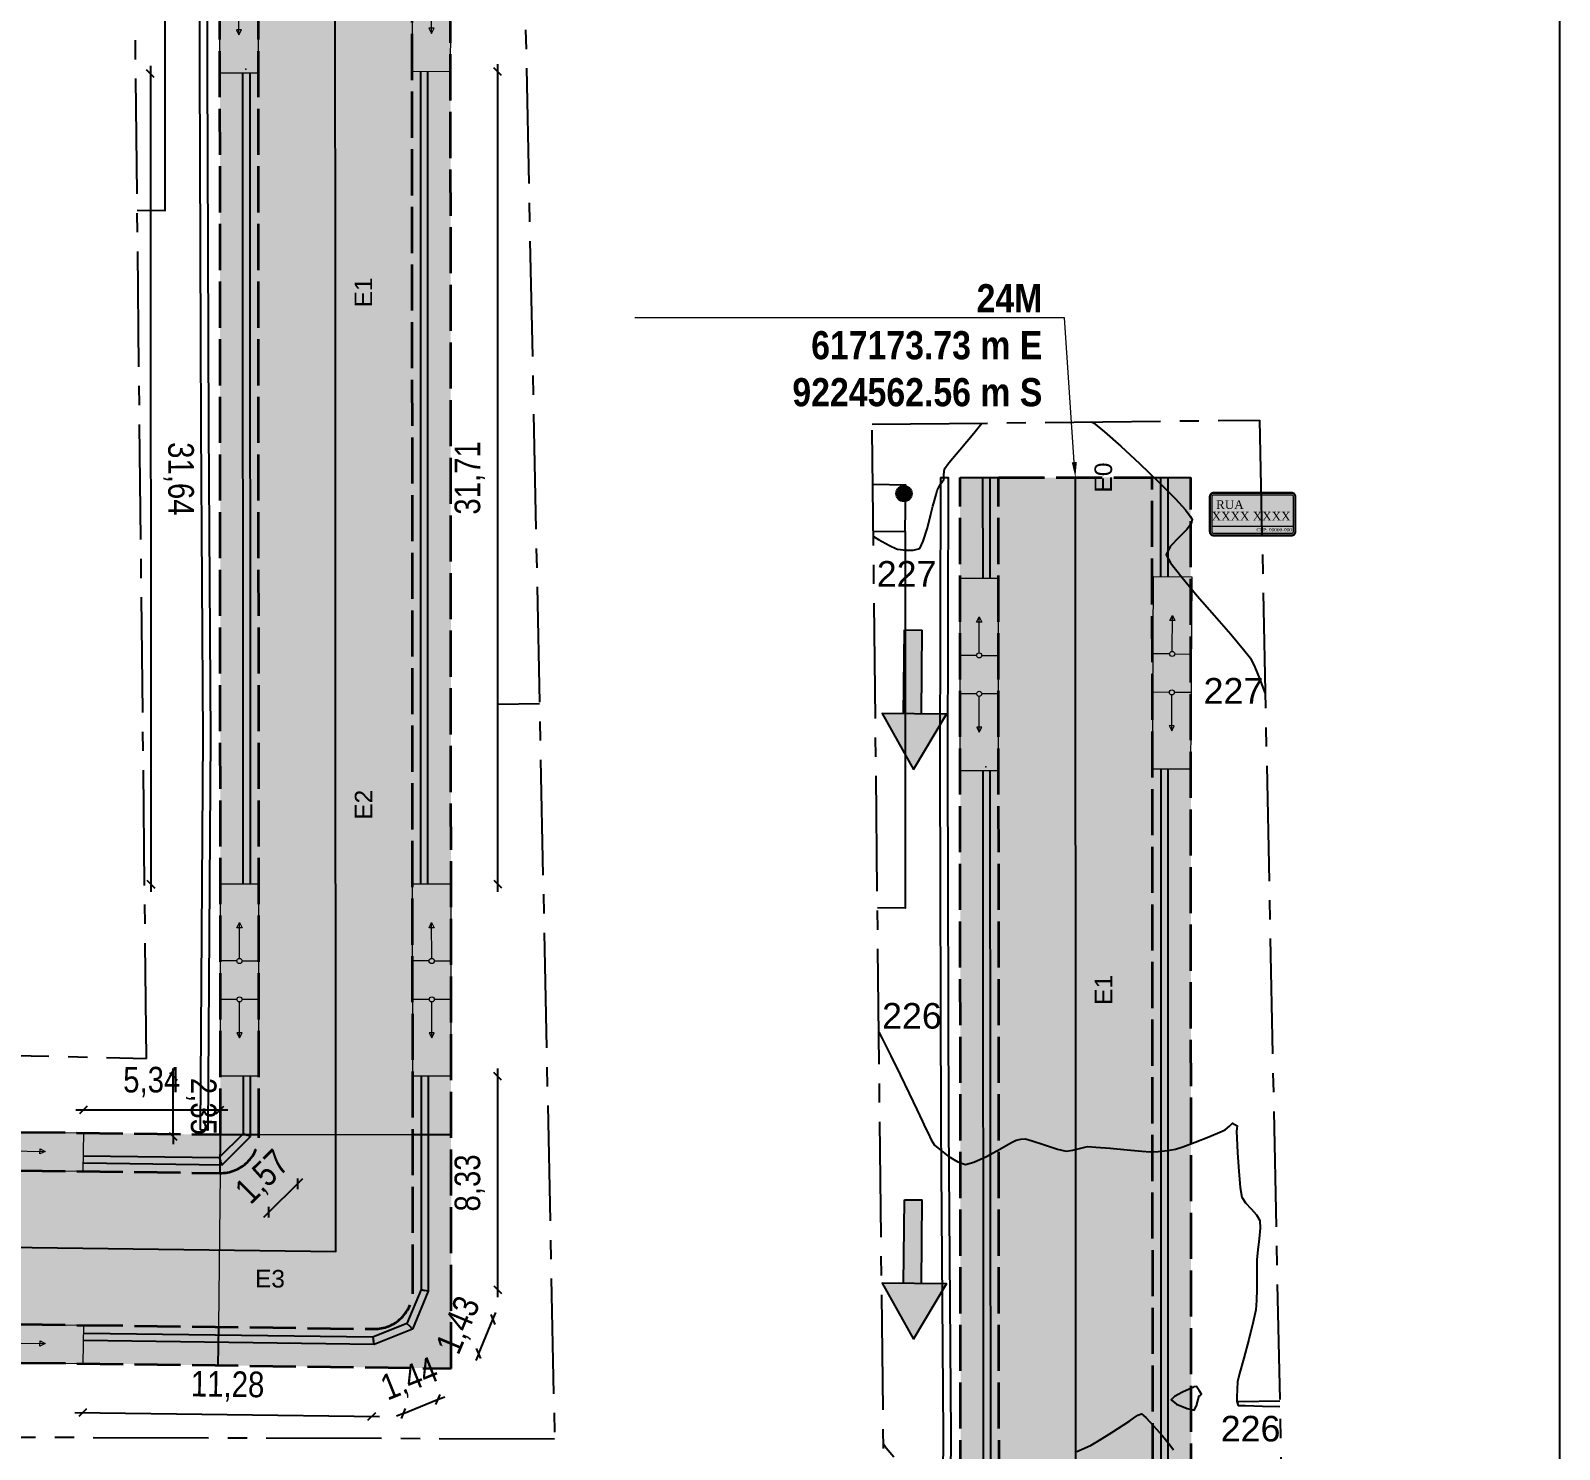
# Model space of a CAD drawing. Header units: feet. Extents: x 203667 to 205527, y 9204857 to 9205156.
# Drawn here: x 204861.7 to 204921.4, y 9205021.5 to 9205076.9 of the extents above; entities that cross this region are included whole.
import ezdxf
from ezdxf import colors
from ezdxf.entities.mleader import LeaderData, LeaderLine
from ezdxf.enums import TextEntityAlignment as Align
from ezdxf.math import Vec2, Vec3

# ---------------------------------------------------------------- set-up
doc = ezdxf.new("R2010")
doc.units = ezdxf.units.FT
doc.header["$LTSCALE"] = 0.3
doc.header["$MEASUREMENT"] = 0
for name, pattern in [('ACAD_ISO02W100', [15, 12, -3]), ('CENTER2', [1.125, 0.75, -0.125, 0.125, -0.125]), ('CONTINUO', [0])]:
    doc.linetypes.add(name, pattern=pattern)
for name, color, linetype in [('_EIXO PROJETADO', 2, 'Continuous'), ('C-ROAD-CNTR-N', 92, 'Continuous'), ('C1-HM-CURVA_INTERMEDIARIA', 3, 'Continuous'), ('C1-HM-CURVA_MESTRA', 5, 'Continuous'), ('Calçada Projetada', 20, 'Continuous'), ('cotas1', 7, 'Continuous'), ('Edificação Existente', 1, 'Continuous'), ('Estacas', 7, 'CONTINUO'), ('F-HZ-ESTACA', 98, 'Continuous'), ('I2-MEIOFIO', 171, 'Continuous'), ('MF', 7, 'CONTINUO'), ('MURO', 7, 'CONTINUO'), ('Pavimento projetado', 51, 'Continuous'), ('PONTOS_SUBSTITUIDOS', 7, 'Continuous'), ('Poste e Rede Elétrica', 6, 'Continuous'), ('PST', 7, 'Continuous'), ('SINALIZACAO', 1, 'Continuous'), ('TEXTOS', 7, 'Continuous')]:
    doc.layers.add(name, color=color, linetype=linetype)
for name, color, linetype, lineweight in [('Alvenaria de 1 Vez', 6, 'ACAD_ISO02W100', 35), ('Cotas Acessibilidade', 5, 'Continuous', 25), ('Cotas Calçadas', 7, 'Continuous', 25), ('Detalhe 2', 1, 'Continuous', 18), ('EDIF', 7, 'Continuous', 0), ('MEIO FIO PROJETADO', 7, 'ACAD_ISO02W100', 35), ('PENA015', 1, 'Continuous', 15)]:
    doc.layers.add(name, color=color, linetype=linetype, lineweight=lineweight)
doc.styles.add('Arial', font='arial.ttf')
doc.styles.add('COTAS', font='ariblk.ttf', dxfattribs={"width": 0.75})
doc.styles.add('PONTOS_DADOS', font='BOOKOS.TTF')
doc.styles.add('TARCISIO', font='swissci.ttf')
doc.dimstyles.new('Cota Piso Tatil', dxfattribs={"dimtxt": 1, "dimasz": 0.3, "dimexe": 1, "dimexo": 1, "dimgap": 0.5, "dimtad": 1, "dimzin": 4, "dimtxsty": 'TARCISIO', "dimblk": 'OBLIQUE', "dimcen": -2, "dimdle": 0.3, "dimse1": 1, "dimse2": 1, "dimclrd": 256, "dimclre": 256, "dimclrt": 5, "dimadec": 0, "dimazin": 0, "dimtfac": 1, "dimtix": 1, "dimtmove": 0, "dimatfit": 3, "dimldrblk": 'DOT', "dimfxl": 1, "dimlwd": -1, "dimlwe": -1, "dimarcsym": 0})

# ---------------------------------------------------------------- blocks, each defined once
blk = doc.blocks.new('r150')
at = {"linetype": 'Continuous'}
h = blk.add_hatch(color=4, dxfattribs=at)
h.dxf.hatch_style = 1
edge = h.paths.add_edge_path()
edge.add_arc((0, 0.907), 0.1, 180, 270, ccw=False)
edge.add_line((-0.1, 0.907), (-1.3, 0.907))
edge.add_line((-1.3, 0.907), (-1.3, 0.807))
edge.add_line((-1.3, 0.807), (-1.5, 0.907))
edge.add_line((-1.5, 0.907), (-1.3, 1.007))
edge.add_line((-1.3, 1.007), (-1.3, 0.907))
edge.add_line((-1.3, 0.907), (-0.1, 0.907))
edge.add_arc((0, 0.907), 0.1, 90, 180, ccw=False)
edge.add_line((0, 1.007), (0, 1.65))
edge.add_line((0, 1.65), (-3, 1.65))
edge.add_line((-3, 1.65), (-3, 0.15))
edge.add_line((-3, 0.15), (0, 0.15))
edge.add_line((0, 0.15), (0, 0.807))
edge = h.paths.add_edge_path()
edge.add_arc((1.5, 0.907), 0.1, 180, 270, ccw=False)
edge.add_arc((1.5, 0.907), 0.1, 90, 180, ccw=False)
edge.add_line((1.5, 1.007), (1.5, 1.65))
edge.add_line((1.5, 1.65), (0, 1.65))
edge.add_line((0, 1.65), (0, 1.007))
edge.add_arc((0, 0.907), 0.1, 0, 90, ccw=False)
edge.add_arc((0, 0.907), 0.1, -90, 0, ccw=False)
edge.add_line((0, 0.807), (0, 0.15))
edge.add_line((0, 0.15), (1.5, 0.15))
edge.add_line((1.5, 0.15), (1.5, 0.807))
edge = h.paths.add_edge_path()
edge.add_line((4.5, 1.65), (1.5, 1.65))
edge.add_line((1.5, 1.65), (1.5, 1.007))
edge.add_arc((1.5, 0.907), 0.1, 0, 90, ccw=False)
edge.add_line((1.6, 0.907), (2.8, 0.907))
edge.add_line((2.8, 0.907), (2.8, 1.007))
edge.add_line((2.8, 1.007), (3, 0.907))
edge.add_line((3, 0.907), (2.8, 0.807))
edge.add_line((2.8, 0.807), (2.8, 0.907))
edge.add_line((2.8, 0.907), (1.6, 0.907))
edge.add_arc((1.5, 0.907), 0.1, -90, 0, ccw=False)
edge.add_line((1.5, 0.807), (1.5, 0.15))
edge.add_line((1.5, 0.15), (4.5, 0.15))
edge.add_line((4.5, 0.15), (4.5, 1.65))
at = {"layer": 'PENA015', "color": 7}
for points in [[(-3, 0.15), (-3, 1.65)], [(-3, 1.65), (4.5, 1.65)], [(0, 1.007), (0, 1.65)], [(1.5, 1.007), (1.5, 1.65)], [(4.5, 0.15), (4.5, 1.65)], [(-1.3, 1.007), (-1.5, 0.907), (-1.3, 0.807)], [(-1.5, 0.907), (-0.1, 0.907)], [(-1.3, 0.807), (-1.3, 1.007)], [(0, 0.15), (0, 0.807)], [(1.5, 0.807), (1.5, 0.15)], [(1.6, 0.907), (3, 0.907)], [(2.8, 0.807), (2.8, 1.007)], [(2.8, 1.007), (3, 0.907), (2.8, 0.807)], [(-3, 0.15), (4.5, 0.15)]]:
    blk.add_lwpolyline(points, dxfattribs=at)
for centre in [(0, 0.907), (1.5, 0.907)]:
    blk.add_circle(centre, 0.1, dxfattribs=at)
blk = doc.blocks.new('A$C7DBB18B5')
at = {"layer": 'Detalhe 2', "lineweight": 20}
h = blk.add_hatch(color=5, dxfattribs=at)
h.dxf.hatch_style = 1
h.paths.add_polyline_path([(0.475, 0.25), (0.025, 0.25, 0.414214), (0, 0.225), (0, 0.025, 0.414214), (0.025, 0), (0.475, 0, 0.414214), (0.5, 0.025), (0.5, 0.225, 0.414214)])
h.paths.add_polyline_path([(0.495, 0.225), (0.495, 0.025, -0.414214), (0.475, 0.005), (0.025, 0.005, -0.414214), (0.005, 0.025), (0.005, 0.225, -0.414214), (0.025, 0.245), (0.475, 0.245, -0.414214)], flags=16)
h.paths.add_polyline_path([(0.485, 0.225), (0.485, 0.025, -0.414214), (0.475, 0.015), (0.025, 0.015, -0.414214), (0.015, 0.025), (0.015, 0.225, -0.414214), (0.025, 0.235), (0.475, 0.235, -0.414214)], flags=0)
h = blk.add_hatch(color=7, dxfattribs=at)
h.dxf.hatch_style = 1
h.paths.add_polyline_path([(0.475, 0.245), (0.025, 0.245, 0.414214), (0.005, 0.225), (0.005, 0.025, 0.414214), (0.025, 0.005), (0.475, 0.005, 0.414214), (0.495, 0.025), (0.495, 0.225, 0.414214)])
h.paths.add_polyline_path([(0.485, 0.225), (0.485, 0.025, -0.414214), (0.475, 0.015), (0.025, 0.015, -0.414214), (0.015, 0.025), (0.015, 0.225, -0.414214), (0.025, 0.235), (0.475, 0.235, -0.414214)], flags=16)
h = blk.add_hatch(color=5, dxfattribs=at)
h.dxf.hatch_style = 1
h.paths.add_polyline_path([(0.485, 0.225, 0.414214), (0.475, 0.235), (0.025, 0.235, 0.414214), (0.015, 0.225), (0.015, 0.025, 0.414214), (0.025, 0.015), (0.475, 0.015, 0.414214), (0.485, 0.025)])
at = {"layer": 'Detalhe 2', "color": 7, "lineweight": 20}
for points in [[(0.025, 0), (0.475, 0, 0.414214), (0.5, 0.025), (0.5, 0.225, 0.414214), (0.475, 0.25), (0.025, 0.25, 0.414214), (0, 0.225), (0, 0.025, 0.414214)], [(0.025, 0.005), (0.475, 0.005, 0.414214), (0.495, 0.025), (0.495, 0.225, 0.414214), (0.475, 0.245), (0.025, 0.245, 0.414214), (0.005, 0.225), (0.005, 0.025, 0.414214)], [(0.025, 0.015), (0.475, 0.015, 0.414214), (0.485, 0.025), (0.485, 0.225, 0.414214), (0.475, 0.235), (0.025, 0.235, 0.414214), (0.015, 0.225), (0.015, 0.025, 0.414214)]]:
    blk.add_lwpolyline(points, format="xyb", close=True, dxfattribs=at)
blk.add_lwpolyline([(0.015, 0.055), (0.485, 0.055)], dxfattribs=at)
at = {"color": 7, "lineweight": 20, "true_color": 0xffffff, "style": 'PONTOS_DADOS'}
for s, height, p in [('RUA', 0.05, (0.1188, 0.205)), ('XXXX XXXX', 0.05, (0.2411, 0.1385)), ('CEP: 00000-000', 0.02, (0.3742, 0.045))]:
    blk.add_text(s, height=height, dxfattribs=at).set_placement(p, align=Align.TOP_CENTER)
blk = doc.blocks.new('_Oblique')
at = {"layer": 'cotas1', "color": 0, "lineweight": -2}
blk.add_line((-0.5, -0.5), (0.5, 0.5), dxfattribs=at)
blk = doc.blocks.new('*D172')
at = {"layer": 'Cotas Acessibilidade', "transparency": 16777216}
blk.add_line((204863.472, 9205022.97), (204875.355, 9205022.812), dxfattribs=at)
at = {"layer": 'Defpoints', "color": 0, "transparency": 16777216}
for p in [(204863.813, 9205026.057, 0), (204875.096, 9205025.907, 0), (204875.055, 9205022.816)]:
    blk.add_point(p, dxfattribs=at)
at = {"layer": 'Cotas Acessibilidade', "transparency": 16777216, "xscale": 0.3, "yscale": 0.3, "zscale": 0.3}
for p, rotation in [((204863.772, 9205022.966), 179.2371454780226), ((204875.055, 9205022.816), 359.2371454780226)]:
    blk.add_blockref('_Oblique', p, dxfattribs=dict(at, rotation=rotation))
at = {"layer": 'Cotas Acessibilidade', "color": 5, "transparency": 16777216, "insert": (204869.428, 9205023.987), "char_height": 1, "attachment_point": 5, "rotation": 359.23715, "style": 'TARCISIO'}
blk.add_mtext('11,28', dxfattribs=at)
blk = doc.blocks.new('_Dot')
at = {"color": 0, "linetype": 'ByBlock', "lineweight": -2}
blk.add_line((-0.5, 0), (-1, 0), dxfattribs=at)
at = {"color": 0, "linetype": 'ByBlock', "const_width": 0.5}
blk.add_lwpolyline([(-0.25, 0, 1), (0.25, 0, 1)], format="xyb", close=True, dxfattribs=at)
blk = doc.blocks.new('*D173')
at = {"layer": 'Cotas Acessibilidade', "transparency": 16777216}
for p, q in [((204876.292, 9205022.937), (204877.623, 9205023.473)), ((204877.623, 9205023.473), (204877.902, 9205023.585)), ((204876.292, 9205022.937), (204876.014, 9205022.825))]:
    blk.add_line(p, q, dxfattribs=at)
at = {"layer": 'Defpoints', "color": 0, "transparency": 16777216}
for p in [(204876.428, 9205026.443, 0), (204875.096, 9205025.907, 0), (204877.623, 9205023.473)]:
    blk.add_point(p, dxfattribs=at)
at = {"layer": 'Cotas Acessibilidade', "transparency": 16777216, "xscale": 0.3, "yscale": 0.3, "zscale": 0.3}
for p, rotation in [((204877.623, 9205023.473), 201.9355947612986), ((204876.292, 9205022.937), 21.93559476129867)]:
    blk.add_blockref('_Oblique', p, dxfattribs=dict(at, rotation=rotation))
at = {"layer": 'Cotas Acessibilidade', "color": 5, "transparency": 16777216, "insert": (204876.549, 9205024.221), "char_height": 1, "attachment_point": 5, "rotation": 21.93559, "style": 'TARCISIO'}
blk.add_mtext('1,44', dxfattribs=at)
blk = doc.blocks.new('*D174')
at = {"layer": 'Cotas Acessibilidade', "transparency": 16777216}
for p, q in [((204879.226, 9205025.273), (204879.779, 9205026.596)), ((204879.779, 9205026.596), (204879.895, 9205026.873)), ((204879.226, 9205025.273), (204879.11, 9205024.996))]:
    blk.add_line(p, q, dxfattribs=at)
at = {"layer": 'Defpoints', "color": 0, "transparency": 16777216}
for p in [(204876.981, 9205027.766, 0), (204876.428, 9205026.443, 0), (204879.779, 9205026.596)]:
    blk.add_point(p, dxfattribs=at)
at = {"layer": 'Cotas Acessibilidade', "transparency": 16777216, "xscale": 0.3, "yscale": 0.3, "zscale": 0.3}
for p, rotation in [((204879.779, 9205026.596), 247.3170220820954), ((204879.226, 9205025.273), 67.31702208209545)]:
    blk.add_blockref('_Oblique', p, dxfattribs=dict(at, rotation=rotation))
at = {"layer": 'Cotas Acessibilidade', "color": 5, "transparency": 16777216, "insert": (204878.492, 9205026.357), "char_height": 1, "attachment_point": 5, "rotation": 67.31702, "style": 'TARCISIO'}
blk.add_mtext('1,43', dxfattribs=at)
blk = doc.blocks.new('*D175')
at = {"layer": 'Cotas Acessibilidade', "transparency": 16777216}
blk.add_line((204879.973, 9205027.466), (204879.973, 9205036.395), dxfattribs=at)
at = {"layer": 'Defpoints', "color": 0, "transparency": 16777216}
for p in [(204876.981, 9205036.095, 0), (204879.973, 9205036.095), (204876.981, 9205027.766, 0)]:
    blk.add_point(p, dxfattribs=at)
at = {"layer": 'Cotas Acessibilidade', "transparency": 16777216, "xscale": 0.3, "yscale": 0.3, "zscale": 0.3}
for p, rotation in [((204879.973, 9205036.095), 90), ((204879.973, 9205027.766), 270)]:
    blk.add_blockref('_Oblique', p, dxfattribs=dict(at, rotation=rotation))
at = {"layer": 'Cotas Acessibilidade', "color": 5, "transparency": 16777216, "insert": (204878.878, 9205031.931), "char_height": 1, "attachment_point": 5, "rotation": 90, "style": 'TARCISIO'}
blk.add_mtext('8,33', dxfattribs=at)
blk = doc.blocks.new('*D176')
at = {"layer": 'Cotas Acessibilidade', "transparency": 16777216}
blk.add_line((204879.973, 9205043.295), (204879.973, 9205075.61), dxfattribs=at)
at = {"layer": 'Defpoints', "color": 0, "transparency": 16777216}
for p in [(204876.955, 9205075.31, 0), (204879.973, 9205075.31), (204876.955, 9205043.595, 0)]:
    blk.add_point(p, dxfattribs=at)
at = {"layer": 'Cotas Acessibilidade', "transparency": 16777216, "xscale": 0.3, "yscale": 0.3, "zscale": 0.3}
for p, rotation in [((204879.973, 9205075.31), 90), ((204879.973, 9205043.595), 270)]:
    blk.add_blockref('_Oblique', p, dxfattribs=dict(at, rotation=rotation))
at = {"layer": 'Cotas Acessibilidade', "color": 5, "transparency": 16777216, "insert": (204878.878, 9205059.452), "char_height": 1, "attachment_point": 5, "rotation": 90, "style": 'TARCISIO'}
blk.add_mtext('31,71', dxfattribs=at)
blk = doc.blocks.new('*D177')
at = {"layer": 'Cotas Acessibilidade', "transparency": 16777216}
blk.add_line((204866.416, 9205075.537), (204866.433, 9205043.294), dxfattribs=at)
at = {"layer": 'Defpoints', "color": 0, "transparency": 16777216}
for p in [(204870.305, 9205075.239, 0), (204866.433, 9205043.594), (204870.322, 9205043.596, 0)]:
    blk.add_point(p, dxfattribs=at)
at = {"layer": 'Cotas Acessibilidade', "transparency": 16777216, "xscale": 0.3, "yscale": 0.3, "zscale": 0.3}
for p, rotation in [((204866.416, 9205075.237), 90.03100822160837), ((204866.433, 9205043.594), 270.0310082216084)]:
    blk.add_blockref('_Oblique', p, dxfattribs=dict(at, rotation=rotation))
at = {"layer": 'Cotas Acessibilidade', "color": 5, "transparency": 16777216, "insert": (204867.52, 9205059.416), "char_height": 1, "attachment_point": 5, "rotation": 270.03101, "style": 'TARCISIO'}
blk.add_mtext('31,64', dxfattribs=at)
blk = doc.blocks.new('*D178')
at = {"layer": 'Cotas Acessibilidade', "transparency": 16777216}
for p, q in [((204867.306, 9205036.094), (204867.306, 9205036.394)), ((204867.308, 9205033.742), (204867.306, 9205036.094)), ((204867.308, 9205033.742), (204867.308, 9205033.442))]:
    blk.add_line(p, q, dxfattribs=at)
at = {"layer": 'Defpoints', "color": 0, "transparency": 16777216}
for p in [(204867.306, 9205036.094), (204870.326, 9205036.096, 0), (204870.327, 9205033.744, 0)]:
    blk.add_point(p, dxfattribs=at)
at = {"layer": 'Cotas Acessibilidade', "transparency": 16777216, "xscale": 0.3, "yscale": 0.3, "zscale": 0.3}
for p, rotation in [((204867.306, 9205036.094), 270.0309428720886), ((204867.308, 9205033.742), 90.03094287208867)]:
    blk.add_blockref('_Oblique', p, dxfattribs=dict(at, rotation=rotation))
at = {"layer": 'Cotas Acessibilidade', "color": 5, "transparency": 16777216, "insert": (204868.403, 9205034.919), "char_height": 1, "attachment_point": 5, "rotation": 270.03094, "style": 'TARCISIO'}
blk.add_mtext('2,35', dxfattribs=at)
blk = doc.blocks.new('*D179')
at = {"layer": 'Cotas Acessibilidade', "transparency": 16777216}
for p, q in [((204871.037, 9205030.791), (204872.155, 9205031.895)), ((204872.155, 9205031.895), (204872.368, 9205032.106)), ((204871.037, 9205030.791), (204870.824, 9205030.58))]:
    blk.add_line(p, q, dxfattribs=at)
at = {"layer": 'Defpoints', "color": 0, "transparency": 16777216}
for p in [(204870.327, 9205033.744, 0), (204869.21, 9205032.639, 0), (204872.155, 9205031.895)]:
    blk.add_point(p, dxfattribs=at)
at = {"layer": 'Cotas Acessibilidade', "transparency": 16777216, "xscale": 0.3, "yscale": 0.3, "zscale": 0.3}
for p, rotation in [((204872.155, 9205031.895), 224.6694895818731), ((204871.037, 9205030.791), 44.66948958187312)]:
    blk.add_blockref('_Oblique', p, dxfattribs=dict(at, rotation=rotation))
at = {"layer": 'Cotas Acessibilidade', "color": 5, "transparency": 16777216, "insert": (204870.826, 9205032.122), "char_height": 1, "attachment_point": 5, "rotation": 44.66949, "style": 'TARCISIO'}
blk.add_mtext('1,57', dxfattribs=at)
blk = doc.blocks.new('*D180')
at = {"layer": 'Cotas Acessibilidade', "transparency": 16777216}
blk.add_line((204869.437, 9205034.774), (204863.502, 9205034.774), dxfattribs=at)
at = {"layer": 'Defpoints', "color": 0, "transparency": 16777216}
for p in [(204863.802, 9205034.774), (204863.802, 9205032.64, 0), (204869.137, 9205032.64, 0)]:
    blk.add_point(p, dxfattribs=at)
at = {"layer": 'Cotas Acessibilidade', "transparency": 16777216, "xscale": 0.3, "yscale": 0.3, "zscale": 0.3, "rotation": 180}
blk.add_blockref('_Oblique', (204863.802, 9205034.774), dxfattribs=at)
at = {"layer": 'Cotas Acessibilidade', "transparency": 16777216, "xscale": 0.3, "yscale": 0.3, "zscale": 0.3}
blk.add_blockref('_Oblique', (204869.137, 9205034.774), dxfattribs=at)
at = {"layer": 'Cotas Acessibilidade', "color": 5, "transparency": 16777216, "insert": (204866.469, 9205035.87), "char_height": 1, "attachment_point": 5, "style": 'TARCISIO'}
blk.add_mtext('5,34', dxfattribs=at)
blk = doc.blocks.new('A$C0B4D12F7')
at = {"layer": 'SINALIZACAO'}
h = blk.add_hatch(color=4, dxfattribs=at)
h.dxf.hatch_style = 1
h.paths.add_polyline_path([(3.391, 0), (5.645, 1.302), (3.391, 2.603)])
h = blk.add_hatch(color=4, dxfattribs=at)
h.dxf.hatch_style = 1
h.paths.add_polyline_path([(3.391, 1.591), (0, 1.591), (0, 0.867), (3.391, 0.867)])
at = {"layer": 'SINALIZACAO', "color": 4}
for p, q in [((3.391, 1.591), (0, 1.591)), ((0, 0.867), (0, 1.591)), ((3.391, 0.867), (0, 0.867))]:
    blk.add_line(p, q, dxfattribs=at)
blk.add_lwpolyline([(5.645, 1.302), (3.391, 2.603), (3.391, 0)], close=True, dxfattribs=at)

msp = doc.modelspace()

# ---------------------------------------------------------------- hatches: boundary and pattern name
at = {"layer": 'Calçada Projetada'}
h = msp.add_hatch(color=256, dxfattribs=at)
h.dxf.hatch_style = 1
h.paths.add_polyline_path([(204869.152, 9205033.816), (204870.652, 9205033.817), (204870.624, 9205086.69), (204869.125, 9205086.692)])
h.paths.add_polyline_path([(204876.652, 9205033.816), (204878.152, 9205033.816), (204878.124, 9205086.697), (204876.624, 9205086.696)])
h = msp.add_hatch(color=256, dxfattribs=at)
h.dxf.hatch_style = 1
h.paths.add_polyline_path([(204898.038, 9205006.59), (204899.538, 9205006.591), (204899.51, 9205059.464), (204898.01, 9205059.465)])
h.paths.add_polyline_path([(204905.538, 9205006.59), (204907.038, 9205006.59), (204907.01, 9205059.47), (204905.51, 9205059.469)])
h = msp.add_hatch(color=256, dxfattribs=at)
h.dxf.hatch_style = 1
h.paths.add_polyline_path([(204869.152, 9205033.816), (204841.06, 9205034.186), (204841.041, 9205032.686), (204869.133, 9205032.315)])
h = msp.add_hatch(color=256, dxfattribs=at)
h.dxf.hatch_style = 1
h.paths.add_polyline_path([(204841.048, 9205026.685), (204841.04, 9205026.685), (204841.064, 9205025.185), (204869.052, 9205024.811), (204869.072, 9205026.312)])
h.paths.add_polyline_path([(204869.072, 9205026.312), (204869.052, 9205024.811), (204878.157, 9205024.69), (204878.152, 9205033.816), (204876.652, 9205033.816), (204876.656, 9205027.732, -0.418277), (204875.136, 9205026.231)])
h = msp.add_hatch(color=256, dxfattribs=at)
h.dxf.hatch_style = 1
h.paths.add_polyline_path([(204869.133, 9205032.315), (204869.133, 9205032.315, 0.418459), (204870.652, 9205033.817), (204869.152, 9205033.816)])
at = {"layer": 'Pavimento projetado', "lineweight": 20}
h = msp.add_hatch(color=256, dxfattribs=at)
h.dxf.hatch_style = 1
h.paths.add_polyline_path([(204876.624, 9205086.698), (204873.624, 9205086.694), (204873.652, 9205033.816), (204876.652, 9205033.816)])
h.paths.add_polyline_path([(204873.624, 9205086.694), (204870.624, 9205086.69), (204870.652, 9205033.816), (204873.652, 9205033.816)])
h = msp.add_hatch(color=256, dxfattribs=at)
h.dxf.hatch_style = 1
h.paths.add_polyline_path([(204905.51, 9205059.471), (204902.51, 9205059.468), (204902.538, 9205006.59), (204905.538, 9205006.59)])
h.paths.add_polyline_path([(204902.51, 9205059.468), (204899.51, 9205059.464), (204899.538, 9205006.59), (204902.538, 9205006.59)])
h = msp.add_hatch(color=256, dxfattribs=at)
h.dxf.hatch_style = 1
h.paths.add_polyline_path([(204873.652, 9205033.816), (204870.652, 9205033.816, -0.418241), (204869.133, 9205032.315), (204869.103, 9205029.313), (204873.655, 9205029.253)])
h.paths.add_polyline_path([(204876.656, 9205027.732), (204876.652, 9205033.816), (204873.652, 9205033.816), (204873.655, 9205029.253), (204869.103, 9205029.313), (204869.072, 9205026.312), (204875.136, 9205026.231, 0.418277)])
h = msp.add_hatch(color=256, dxfattribs=at)
h.dxf.hatch_style = 1
h.paths.add_polyline_path([(204841.044, 9205029.685), (204841.04, 9205029.685), (204841.04, 9205026.685), (204869.072, 9205026.312), (204869.103, 9205029.313)])
h.paths.add_polyline_path([(204841.041, 9205032.686), (204841.04, 9205029.685), (204869.103, 9205029.313), (204869.133, 9205032.315)])
at = {"layer": 'Poste e Rede Elétrica', "linetype": 'ByBlock'}
h = msp.add_hatch(color=256, dxfattribs=at)
h.dxf.hatch_style = 1
h.paths.add_polyline_path([(204895.521, 9205058.84, 1), (204896.123, 9205058.84, 1)])

# ---------------------------------------------------------------- linework, layer by layer
at = {"layer": '_EIXO PROJETADO', "linetype": 'CENTER2', "ltscale": 20}
for points in [[(204880.812, 9205088.939), (204882.187, 9205021.932), (204755.93, 9205022.314), (204756.732, 9205039.168), (204866.266, 9205036.795), (204865.695, 9205088.773)], [(204909.698, 9205061.713), (204911.073, 9204994.706), (204784.816, 9204995.087), (204785.618, 9205011.941), (204895.152, 9205009.569), (204894.581, 9205061.547)]]:
    msp.add_lwpolyline(points, close=True, dxfattribs=at)
at = {"layer": 'Alvenaria de 1 Vez', "ltscale": 0.5}
for points in [[(204759.658, 9205022.302), (204759.782, 9205025.29), (204802.706, 9205024.562), (204841.049, 9205025.185), (204878.157, 9205024.69), (204878.124, 9205086.697)], [(204785.779, 9205033.85), (204802.709, 9205033.563), (204841.039, 9205034.186), (204869.152, 9205033.816), (204869.125, 9205086.691)], [(204788.544, 9204995.076), (204788.668, 9204998.064), (204831.592, 9204997.335), (204869.935, 9204997.959), (204907.043, 9204997.464), (204907.01, 9205059.47)], [(204814.664, 9205006.624), (204831.595, 9205006.336), (204869.925, 9205006.96), (204898.038, 9205006.59), (204898.01, 9205059.465)]]:
    msp.add_lwpolyline(points, dxfattribs=at)
at = {"layer": 'C-ROAD-CNTR-N', "color": 98, "linetype": 'Continuous', "lineweight": -3, "flags": 128}
for points in [[(204758.395, 9205029.815), (204802.708, 9205029.062), (204841.044, 9205029.685), (204873.655, 9205029.253), (204873.624, 9205086.694)], [(204787.281, 9205002.588), (204831.594, 9205001.836), (204869.93, 9205002.459), (204902.541, 9205002.027), (204902.51, 9205059.468)]]:
    msp.add_lwpolyline(points, dxfattribs=at)
at = {"layer": 'C1-HM-CURVA_INTERMEDIARIA', "linetype": 'Continuous', "lineweight": -3, "flags": 128}
for points, elevation in [([(204894.629, 9205057.168), (204894.827, 9205057.051), (204895.26, 9205056.81), (204895.524, 9205056.688), (204895.573, 9205056.676), (204895.691, 9205056.655), (204895.899, 9205056.631), (204896.181, 9205056.627), (204896.438, 9205056.694), (204896.577, 9205056.98), (204896.734, 9205057.506), (204896.87, 9205058.04), (204896.948, 9205058.35), (204897.008, 9205058.566), (204897.073, 9205058.81), (204897.116, 9205058.957), (204897.181, 9205059.091), (204897.244, 9205059.206), (204897.311, 9205059.295), (204897.372, 9205059.385), (204897.375, 9205059.571), (204897.397, 9205059.807), (204897.578, 9205060.038), (204898.002, 9205060.543), (204898.543, 9205061.196), (204898.859, 9205061.594)], 7), ([(204903.137, 9205061.641), (204903.217, 9205061.597), (204903.651, 9205061.254), (204904.284, 9205060.697), (204905.018, 9205060.016), (204905.759, 9205059.299), (204906.411, 9205058.635), (204906.803, 9205058.202), (204906.99, 9205057.964), (204907.052, 9205057.858), (204907.062, 9205057.823), (204907.058, 9205057.769), (204907.009, 9205057.649), (204906.855, 9205057.445), (204906.566, 9205057.145), (204906.214, 9205056.772), (204906.056, 9205056.455), (204906.227, 9205056.142), (204906.663, 9205055.576), (204907.266, 9205054.856), (204907.936, 9205054.081), (204908.572, 9205053.349), (204909.075, 9205052.76), (204909.345, 9205052.412), (204909.516, 9205052.065), (204909.69, 9205051.622), (204909.861, 9205051.169), (204909.917, 9205051.036)], 7), ([(204894.841, 9205037.817), (204894.972, 9205037.566), (204895.311, 9205036.889), (204895.671, 9205036.151), (204896.02, 9205035.427), (204896.323, 9205034.794), (204896.546, 9205034.327), (204896.655, 9205034.101), (204896.76, 9205033.872), (204896.884, 9205033.613), (204897.018, 9205033.409), (204897.218, 9205033.23), (204897.549, 9205032.98), (204897.917, 9205032.753), (204898.227, 9205032.647), (204898.551, 9205032.737), (204899.038, 9205032.969), (204899.561, 9205033.251), (204899.991, 9205033.493), (204900.199, 9205033.606), (204900.381, 9205033.645), (204900.564, 9205033.657), (204900.82, 9205033.579), (204901.308, 9205033.414), (204901.819, 9205033.248), (204902.147, 9205033.169), (204902.413, 9205033.208), (204902.719, 9205033.294), (204902.989, 9205033.35), (204903.305, 9205033.333), (204903.872, 9205033.282), (204904.526, 9205033.219), (204905.101, 9205033.165), (204905.434, 9205033.144), (204905.747, 9205033.158), (204906.104, 9205033.195), (204906.411, 9205033.248), (204906.703, 9205033.346), (204907.183, 9205033.526), (204907.712, 9205033.734), (204908.151, 9205033.913), (204908.361, 9205034.006), (204908.519, 9205034.15), (204908.637, 9205034.259), (204908.738, 9205034.218), (204908.827, 9205034.154), (204908.816, 9205034.051), (204908.794, 9205033.941), (204908.806, 9205033.688), (204908.838, 9205033.104), (204908.885, 9205032.391), (204908.943, 9205031.75), (204909.006, 9205031.382), (204909.148, 9205031.16), (204909.365, 9205030.922), (204909.576, 9205030.684), (204909.705, 9205030.462), (204909.725, 9205030.166), (204909.686, 9205029.753), (204909.629, 9205029.315), (204909.592, 9205028.946), (204909.587, 9205028.635), (204909.589, 9205028.226), (204909.59, 9205027.776), (204909.58, 9205027.34), (204909.551, 9205026.975), (204909.454, 9205026.504), (204909.28, 9205025.823), (204909.085, 9205025.097), (204908.921, 9205024.491), (204908.843, 9205024.172), (204908.822, 9205023.886), (204908.814, 9205023.563), (204908.814, 9205023.4), (204908.832, 9205023.32), (204908.858, 9205023.248), (204909.131, 9205023.238), (204909.808, 9205023.22), (204910.488, 9205023.203)], 6)]:
    msp.add_lwpolyline(points, dxfattribs=dict(at, elevation=elevation))
at = {"layer": 'C1-HM-CURVA_MESTRA', "color": 20, "linetype": 'Continuous', "lineweight": -3, "elevation": 5, "flags": 128}
msp.add_lwpolyline([(204907.146, 9205023.973), (204907.138, 9205023.97), (204907.089, 9205023.948), (204906.947, 9205023.885), (204906.691, 9205023.762), (204906.383, 9205023.592), (204906.246, 9205023.46), (204906.459, 9205023.293), (204906.867, 9205023.12), (204907.141, 9205023.064), (204907.235, 9205023.226), (204907.307, 9205023.483), (204907.339, 9205023.621), (204907.387, 9205023.651), (204907.432, 9205023.68), (204907.337, 9205023.834), (204907.237, 9205023.984), (204907.146, 9205023.973)], close=True, dxfattribs=at)
at = {"layer": 'C1-HM-CURVA_MESTRA', "linetype": 'Continuous', "lineweight": -3, "elevation": 5, "flags": 128}
for points in [[(204902.57, 9205021.453), (204902.871, 9205021.576), (204903.122, 9205021.692), (204903.458, 9205021.889), (204903.934, 9205022.191), (204904.381, 9205022.481), (204904.629, 9205022.641), (204904.78, 9205022.749), (204904.953, 9205022.866), (204905.096, 9205022.912), (204905.262, 9205022.773), (204905.565, 9205022.45), (204905.909, 9205022.057), (204906.2, 9205021.706), (204906.343, 9205021.51)], [(204895.018, 9205021.747), (204895.13, 9205021.587), (204895.42, 9205021.238)]]:
    msp.add_lwpolyline(points, dxfattribs=at)
at = {"layer": 'Calçada Projetada'}
for p, q in [((204898.01, 9205059.465), (204899.51, 9205059.464)), ((204905.51, 9205059.469), (204907.01, 9205059.47)), ((204869.133, 9205032.315), (204869.152, 9205033.816)), ((204869.152, 9205033.816), (204870.652, 9205033.817)), ((204876.652, 9205033.816), (204878.152, 9205033.816)), ((204869.072, 9205026.312), (204869.052, 9205024.811))]:
    msp.add_line(p, q, dxfattribs=at)
at = {"layer": 'Cotas Acessibilidade', "color": 5}
for p, q in [((204870.042, 9205043.596, 0), (204870.025, 9205075.239, 0)), ((204870.322, 9205043.596, 0), (204870.305, 9205075.239, 0)), ((204876.955, 9205075.31, 0), (204876.955, 9205043.595, 0)), ((204877.235, 9205075.31, 0), (204877.235, 9205043.595, 0)), ((204898.907, 9205055.523, 0), (204898.905, 9205059.464, 0)), ((204899.187, 9205055.523, 0), (204899.185, 9205059.465, 0)), ((204905.835, 9205059.472), (204905.837, 9205055.583)), ((204906.115, 9205059.472), (204906.117, 9205055.583)), ((204898.928, 9205016.369, 0), (204898.911, 9205048.013, 0)), ((204899.208, 9205016.369, 0), (204899.191, 9205048.013, 0)), ((204905.841, 9205048.083, 0), (204905.841, 9205016.369, 0)), ((204906.121, 9205048.083, 0), (204906.121, 9205016.369, 0)), ((204870.047, 9205033.861, 0), (204870.046, 9205036.096, 0)), ((204870.327, 9205033.744, 0), (204870.326, 9205036.096, 0)), ((204876.976, 9205036.095, 0), (204876.981, 9205027.766, 0)), ((204877.256, 9205036.095, 0), (204877.261, 9205027.71, 0)), ((204869.097, 9205032.921, 0), (204870.047, 9205033.861, 0)), ((204869.21, 9205032.639, 0), (204870.327, 9205033.744, 0)), ((204870.047, 9205033.861, 0), (204870.187, 9205033.802, 0)), ((204870.327, 9205033.744, 0), (204870.187, 9205033.802, 0)), ((204863.805, 9205032.99, 0), (204869.097, 9205032.921, 0)), ((204869.097, 9205032.921, 0), (204869.153, 9205032.78, 0)), ((204863.802, 9205032.711, 0), (204869.21, 9205032.639, 0)), ((204869.21, 9205032.639, 0), (204869.153, 9205032.78, 0)), ((204876.981, 9205027.766, 0), (204876.428, 9205026.443, 0)), ((204877.261, 9205027.71, 0), (204876.641, 9205026.227, 0)), ((204876.981, 9205027.766, 0), (204877.121, 9205027.738, 0)), ((204877.261, 9205027.71, 0), (204877.121, 9205027.738, 0)), ((204876.428, 9205026.443, 0), (204875.096, 9205025.907, 0)), ((204876.428, 9205026.443, 0), (204876.534, 9205026.335, 0)), ((204876.641, 9205026.227, 0), (204876.534, 9205026.335, 0)), ((204875.149, 9205025.626, 0), (204863.809, 9205025.777, 0)), ((204875.096, 9205025.907, 0), (204863.813, 9205026.057, 0)), ((204875.096, 9205025.907, 0), (204875.122, 9205025.766, 0)), ((204875.149, 9205025.626, 0), (204875.122, 9205025.766, 0)), ((204876.641, 9205026.227, 0), (204875.149, 9205025.626, 0))]:
    msp.add_line(p, q, dxfattribs=at)
at = {"layer": 'Cotas Calçadas'}
msp.add_lwpolyline([(204714.983, 9205124.007), (204921.399, 9205124.007), (204921.399, 9204864.042), (204714.983, 9204864.042)], close=True, dxfattribs=at)
at = {"layer": 'EDIF'}
for p in [(204870.136, 9205075.407), (204870.136, 9205075.407), (204870.136, 9205075.407), (204897.545, 9205059.463, 6.989), (204897.545, 9205059.463, 6.989), (204897.545, 9205059.463, 6.989), (204895.862, 9205057.359), (204895.862, 9205057.359), (204895.862, 9205057.359), (204899.022, 9205048.18), (204899.022, 9205048.18), (204899.022, 9205048.18), (204868.653, 9205033.996, 2.038), (204868.653, 9205033.996, 2.038), (204868.653, 9205033.996, 2.038)]:
    msp.add_point(p, dxfattribs=at)
at = {"layer": 'Edificação Existente', "color": 1}
for p, q in [((204866.976, 9205084.586), (204866.976, 9205069.892)), ((204895.862, 9205057.359), (204895.862, 9205042.666))]:
    msp.add_line(p, q, dxfattribs=at)
for points in [[(204865.741, 9205084.599), (204866.976, 9205084.586), (204866.976, 9205069.884), (204865.902, 9205069.891)], [(204894.626, 9205057.373), (204895.862, 9205057.359), (204895.862, 9205042.657), (204894.788, 9205042.665)]]:
    msp.add_lwpolyline(points, dxfattribs=at)
at = {"layer": 'I2-MEIOFIO'}
for points in [[(204894.626, 9205057.373), (204895.862, 9205057.359), (204895.896, 9205059.173), (204894.606, 9205059.198)], [(204895.896, 9205059.173), (204894.606, 9205059.198)], [(204894.626, 9205057.373), (204895.862, 9205057.359), (204895.896, 9205059.173), (204894.606, 9205059.198)], [(204881.598, 9205050.639), (204879.974, 9205050.61)], [(204881.598, 9205050.639), (204879.974, 9205050.61)], [(204910.484, 9205023.413), (204908.86, 9205023.384)], [(204910.484, 9205023.413), (204908.86, 9205023.384)]]:
    msp.add_lwpolyline(points, dxfattribs=at)
at = {"layer": 'MEIO FIO PROJETADO', "color": 1, "ltscale": 0.5}
msp.add_line((204899.51, 9205059.464), (204905.51, 9205059.471), dxfattribs=at)
at = {"layer": 'MEIO FIO PROJETADO', "ltscale": 0.5}
for points in [[(204758.157, 9205022.307), (204758.284, 9205025.353, -0.407044), (204759.808, 9205026.79), (204802.707, 9205026.062), (204841.048, 9205026.685), (204875.136, 9205026.231, 0.418277), (204876.656, 9205027.732), (204876.624, 9205086.696)], [(204758.798, 9205037.734), (204758.657, 9205034.348, 0.42142), (204760.13, 9205032.786), (204802.709, 9205032.063), (204841.041, 9205032.686), (204869.133, 9205032.315, 0.418241), (204870.652, 9205033.816), (204870.624, 9205086.692)], [(204787.043, 9204995.081), (204787.169, 9204998.126, -0.407044), (204788.694, 9204999.564), (204831.593, 9204998.835), (204869.933, 9204999.459), (204904.022, 9204999.005, 0.418277), (204905.542, 9205000.506), (204905.51, 9205059.469)], [(204787.684, 9205010.507), (204787.543, 9205007.121, 0.42142), (204789.016, 9205005.559), (204831.595, 9205004.836), (204869.926, 9205005.459), (204898.019, 9205005.089, 0.418241), (204899.538, 9205006.59), (204899.51, 9205059.466)]]:
    msp.add_lwpolyline(points, format="xyb", dxfattribs=at)
at = {"layer": 'MF'}
for p in [(204879.974, 9205050.61), (204879.974, 9205050.61), (204879.974, 9205050.61), (204908.86, 9205023.384), (204908.86, 9205023.384), (204908.86, 9205023.384)]:
    msp.add_point(p, dxfattribs=at)
at = {"layer": 'MURO'}
for points in [[(204868.359, 9205086.69), (204868.336, 9205075.406), (204868.379, 9205061.404), (204868.465, 9205049.337)], [(204868.659, 9205086.689), (204868.636, 9205075.406), (204868.679, 9205061.405), (204868.765, 9205049.339)], [(204897.245, 9205059.463), (204897.222, 9205048.179), (204897.265, 9205034.177), (204897.351, 9205022.111)], [(204897.245, 9205059.463), (204897.545, 9205059.463)], [(204897.545, 9205059.463), (204897.522, 9205048.18), (204897.565, 9205034.179), (204897.651, 9205022.113)], [(204868.465, 9205049.341), (204868.353, 9205033.998)], [(204868.765, 9205049.339), (204868.653, 9205033.996)], [(204868.653, 9205033.996), (204868.353, 9205033.998)], [(204897.351, 9205022.115), (204897.239, 9205006.772)], [(204897.651, 9205022.113), (204897.539, 9205006.77)]]:
    msp.add_lwpolyline(points, dxfattribs=at)
at = {"layer": 'Pavimento projetado', "lineweight": 20}
for p, q in [((204870.652, 9205033.816), (204876.652, 9205033.816)), ((204869.133, 9205032.315), (204869.072, 9205026.312))]:
    msp.add_line(p, q, dxfattribs=at)
at = {"layer": 'PONTOS_SUBSTITUIDOS'}
msp.add_point((204895.822, 9205058.84), dxfattribs=at)
at = {"layer": 'Poste e Rede Elétrica', "linetype": 'ByBlock'}
msp.add_circle((204895.822, 9205058.84), 0.301, dxfattribs=at)
at = {"layer": 'PST'}
msp.add_point((204895.822, 9205058.84), dxfattribs=at)
msp.add_point((204895.822, 9205058.84), dxfattribs=at)

# ---------------------------------------------------------------- block references
at = {"layer": 'Estacas', "xscale": 0.9639661851663491, "yscale": 0.9639661851663491, "zscale": 0.9639661851663491, "rotation": 269.3949512521692}
for p in [(204895.001, 9205053.526, 0), (204895.001, 9205031.285, 0)]:
    msp.add_blockref('A$C0B4D12F7', p, dxfattribs=at)
at = {"layer": 'SINALIZACAO', "extrusion": (0.000126732, 6.84425e-08, 1)}
for p, rotation in [((204870.777, 9205078.25, 26.594), 90.0309428670003), ((204878.297, 9205078.302, 26.595), 89.6494986914823), ((204899.663, 9205051.024, 26.597), 90.0309428670003), ((204907.183, 9205051.076, 26.598), 89.6494986914823)]:
    msp.add_blockref('r150', p, dxfattribs=dict(at, rotation=rotation))
at = {"layer": 'SINALIZACAO', "xscale": 6.762977136762542, "yscale": 6.762977136762542, "zscale": 6.762977136762542}
msp.add_blockref('A$C7DBB18B5', (204907.736, 9205057.193), dxfattribs=at)
at = {"layer": 'SINALIZACAO', "extrusion": (0.000126738, 6.84456e-08, 1), "rotation": 90.03094286658656}
for p in [(204870.798, 9205039.096, 26.595), (204878.298, 9205039.096, 26.596)]:
    msp.add_blockref('r150', p, dxfattribs=at)
at = {"layer": 'SINALIZACAO', "extrusion": (-1.68739e-06, -0.000126727, 1), "rotation": 359.2371454590067}
for p in [(204859.296, 9205032.221, -1166.873), (204859.296, 9205024.718, -1166.872)]:
    msp.add_blockref('r150', p, dxfattribs=at)

# ---------------------------------------------------------------- texts
at = {"layer": 'C1-HM-CURVA_INTERMEDIARIA', "linetype": 'Continuous', "lineweight": -3, "style": 'Arial'}
for s, p in [('227', (204894.761, 9205055.208)), ('227', (204907.513, 9205050.642)), ('226', (204894.967, 9205037.955)), ('226', (204908.182, 9205021.839))]:
    msp.add_text(s, height=1, dxfattribs=at).set_placement(p)
at = {"layer": 'F-HZ-ESTACA', "color": 98, "linetype": 'Continuous', "lineweight": -3, "char_height": 0.6858, "attachment_point": 2, "style": 'Arial'}
for s, insert, rotation in [('{\\fArial|b0|i0|c0|p2;E1}', (204874.382, 9205066.694), 90.03094), ('{\\fArial|b0|i0|c0|p2;E0}', (204903.257, 9205059.468), 90.03094), ('{\\fArial|b0|i0|c0|p2;E2}', (204874.393, 9205046.694), 90.03094), ('{\\fArial|b0|i0|c0|p2;E1}', (204903.268, 9205039.468), 90.03094), ('{\\fArial|b0|i0|c0|p2;E3}', (204871.086, 9205028.539), 359.24035)]:
    msp.add_mtext(s, dxfattribs=dict(at, insert=insert, rotation=rotation))

# ---------------------------------------------------------------- dimensions: what is measured, and where the dimension line sits
at = {"layer": 'Cotas Acessibilidade'}
for p1, p2, distance, picture, middle in [((204870.305, 9205075.239, 0), (204870.322, 9205043.596, 0), -3.889, '*D177', (204867.52, 9205059.416)), ((204876.955, 9205043.5953, -0.0001), (204876.955, 9205075.3096, -0.0001), -3.0184, '*D176', (204878.8776, 9205059.4524)), ((204869.1369, 9205032.6401, 0.0001), (204863.8017, 9205032.6401, 0.0001), -2.134, '*D180', (204866.4693, 9205035.87)), ((204870.327, 9205033.744, 0), (204870.326, 9205036.096, 0), 3.02, '*D178', (204868.403, 9205034.919)), ((204876.981, 9205027.766, 0), (204876.981, 9205036.095, 0), -2.993, '*D175', (204878.878, 9205031.931)), ((204869.21, 9205032.639, 0), (204870.327, 9205033.744, 0), -2.599, '*D179', (204870.826, 9205032.122)), ((204876.428, 9205026.443, 0), (204876.981, 9205027.766, 0), -3.033, '*D174', (204878.492, 9205026.357)), ((204875.096, 9205025.907, 0), (204876.428, 9205026.443, 0), -3.201, '*D173', (204876.549, 9205024.221)), ((204863.813, 9205026.057, 0), (204875.096, 9205025.907, 0), -3.091, '*D172', (204869.428, 9205023.987))]:
    dim = msp.add_aligned_dim(p1=p1, p2=p2, distance=distance, dimstyle='Cota Piso Tatil', dxfattribs=at)
    dim.commit()
    dim.dimension.update_dxf_attribs({"geometry": picture, "text_midpoint": middle})

# ---------------------------------------------------------------- leaders
at = {"layer": 'TEXTOS', "color": 1}
ml = msp.add_multileader_mtext('Standard', dxfattribs=at)
ml.set_content('24M \\P617173.73 m E 9224562.56 m S', color=1, style='COTAS')
ml.set_leader_properties(color=256, linetype='ByLayer', lineweight=0)
ml.build(insert=Vec2(0, 0))
ml.multileader.update_dxf_attribs({"text_right_attachment_type": 6, "dogleg_length": 0.36, "arrow_head_size": 0.6})
ctx = ml.context
ctx.base_point, ctx.char_height, ctx.arrow_head_size, ctx.landing_gap_size, ctx.plane_origin = Vec3(204890.749, 9205066.458), 1.1, 0.6, 0.5, Vec3(204919.265, 9205086.786)
ctx.right_attachment, ctx.text_align_type = 6, 2
notes = []
notes.append((ctx, [(1, (1, 1, 0), (204902.081, 9205065.697), (-1, 0), 0.36, [(0, [(204902.51, 9205059.468)], 0, [])])]))
ctx.mtext.insert, ctx.mtext.width, ctx.mtext.alignment, ctx.mtext.flow_direction = Vec3(204901.221, 9205067.017), 15.74927, 3, 5
for ctx, leaders in notes:
    for number, flags, end, landing, length, lines in leaders:
        leader = LeaderData()
        leader.index, (leader.has_last_leader_line, leader.has_dogleg_vector, leader.attachment_direction) = number, flags
        leader.last_leader_point, leader.dogleg_vector, leader.dogleg_length = Vec3(end), Vec3(landing), length
        for number, points, colour, breaks in lines:
            line = LeaderLine()
            line.index, line.vertices, line.color, line.breaks = number, Vec3.list(points), colors.encode_raw_color(colour), breaks
            leader.lines.append(line)
        ctx.leaders.append(leader)

doc.saveas('drawing.dxf')
